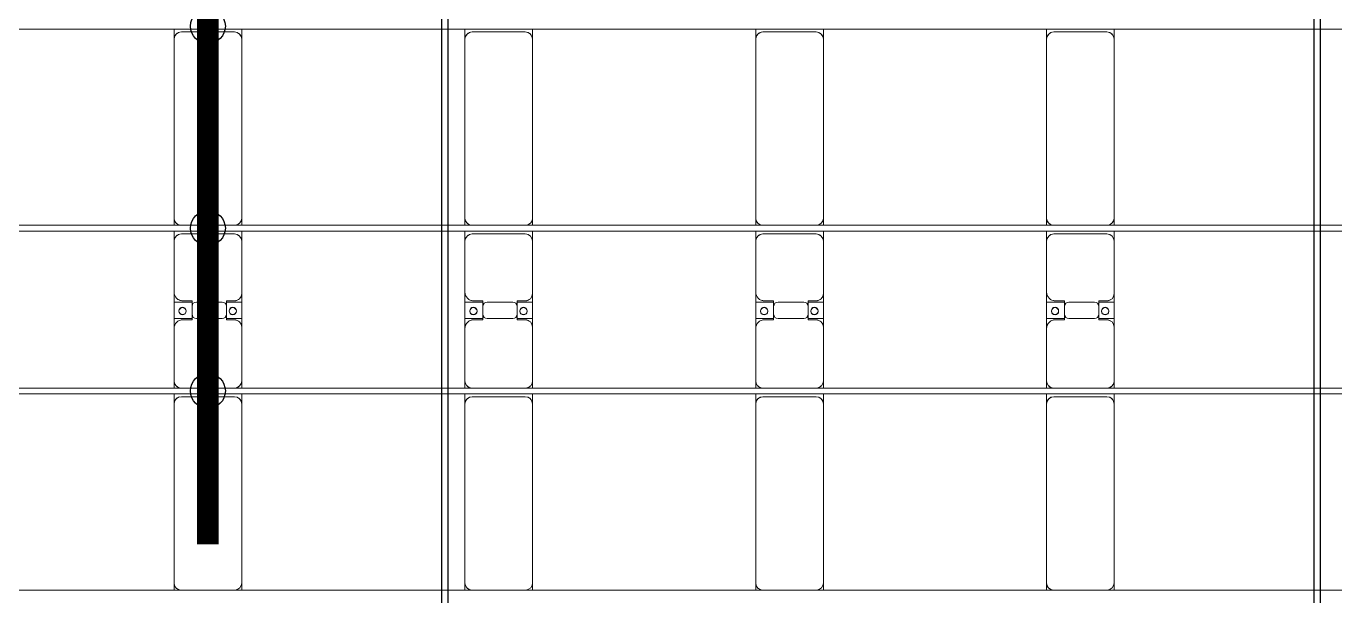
# Model space of a CAD drawing. Header units: millimetres. Extents: x -147246 to 112336, y -213734 to -86506.
# Drawn here: x -137365 to -128365, y -142295 to -138375 of the extents above; entities that cross this region are included whole.
import ezdxf

# ---------------------------------------------------------------- set-up
doc = ezdxf.new("R2010")
doc.units = ezdxf.units.MM
doc.layers.add('A-GENM', color=13, linetype='Continuous', lineweight=9)
doc.layers.add('S-BEAM', color=12, linetype='Continuous', lineweight=9)
doc.layers.add('GC-HOP 40x60 GIA CUONG', color=1, linetype='Continuous')

# ---------------------------------------------------------------- blocks, each defined once
blk = doc.blocks.new('Dầm C52 - Dầm C52-18778-BỐ TRÍ KHUNG KẾT CẤU BÈ PIN 05')
at = {"layer": 'S-BEAM', "color": 1}
blk.add_line((-74474.3, 20), (74474.3, 20), dxfattribs=at)
blk = doc.blocks.new('Dầm C52 - Dầm C52-18779-BỐ TRÍ KHUNG KẾT CẤU BÈ PIN 05')
at = {"layer": 'S-BEAM', "color": 1}
for p, q in [((-74474.3, 20), (74474.3, 20)), ((74474.3, -20), (-74474.3, -20))]:
    blk.add_line(p, q, dxfattribs=at)
blk = doc.blocks.new('Dầm C52 - Dầm C52-18780-BỐ TRÍ KHUNG KẾT CẤU BÈ PIN 05')
at = {"layer": 'S-BEAM', "color": 1}
blk.add_line((74474.3, -20), (-74474.3, -20), dxfattribs=at)
blk = doc.blocks.new('Dầm C52 - Hộp 40x60-38180-BỐ TRÍ KHUNG KẾT CẤU BÈ PIN 05')
at = {"layer": 'S-BEAM', "color": 3, "lineweight": 25}
for p, q in [((-38419.7, 20), (38419.7, 20)), ((38419.7, -20), (-38419.7, -20))]:
    blk.add_line(p, q, dxfattribs=at)
blk = doc.blocks.new('Dai phao do pin - DẢI PHAO ĐỠ PIN-35884-BỐ TRÍ KHUNG KẾT CẤU BÈ PIN 05')
at = {"layer": 'A-GENM', "color": 7}
for p, q in [((24430.5, 241.6), (24479.7, 241.6)), ((25710.3, 241.6), (24479.7, 241.6)), ((25710.3, 241.6), (25780.5, 241.6)), ((25760.3, -173.4), (25760.3, 191.6)), ((25820.5, 241.6), (25869.7, 241.6)), ((26229.7, 241.6), (25869.7, 241.6)), ((26229.7, 241.6), (26412.2, 241.6)), ((26289.7, 118.2), (26289.7, 181.6)), ((26297.8, 241.6), (26480.3, 241.6)), ((26297.8, 120.6), (26297.8, 241.6)), ((26412.2, 241.6), (26412.2, 120.6)), ((26420.3, 181.6), (26420.3, 118.2)), ((26830.3, 241.6), (26480.3, 241.6)), ((26830.3, 241.6), (26898.6, 241.6)), ((26880.3, -173.4), (26880.3, 191.6)), ((26940.5, 241.6), (26989.7, 241.6)), ((28220.3, 241.6), (26989.7, 241.6)), ((28220.3, 241.6), (28290.5, 241.6)), ((28270.3, -173.4), (28270.3, 191.6)), ((26382.2, 118.2), (26289.7, 118.2)), ((26420.3, 118.2), (26327.8, 118.2)), ((26297.8, 88.2), (26297.8, -88.2)), ((26412.2, -88.2), (26412.2, 88.2)), ((26289.7, -173.4), (26289.7, -118.2)), ((26289.7, -118.2), (26382.2, -118.2)), ((26297.8, -223.4), (26297.8, -118.2)), ((26327.8, -118.2), (26420.3, -118.2)), ((26412.2, -118.2), (26412.2, -223.4)), ((26420.3, -118.2), (26420.3, -173.4)), ((24479.7, -223.4), (24430.5, -223.4)), ((24479.7, -223.4), (25710.3, -223.4)), ((25780.5, -223.4), (25710.3, -223.4)), ((25869.7, -223.4), (25820.5, -223.4)), ((25869.7, -223.4), (26239.7, -223.4)), ((26412.2, -223.4), (26239.7, -223.4)), ((26470.3, -223.4), (26297.8, -223.4)), ((26470.3, -223.4), (26830.3, -223.4)), ((26898.6, -223.4), (26830.3, -223.4)), ((26989.7, -223.4), (26940.5, -223.4)), ((26989.7, -223.4), (28220.3, -223.4)), ((28290.5, -223.4), (28220.3, -223.4))]:
    blk.add_line(p, q, dxfattribs=at)
for centre, radius, start, end in [((24479.7, 191.6), 50, 90, 173.05948), ((24479.7, 191.6), 50, 105, 173.05948), ((25710.3, 191.6), 50, 360, 90), ((25710.3, 191.6), 50, 15, 90), ((25869.7, 191.6), 50, 90, 173.05948), ((25869.7, 191.6), 50, 135, 173.05948), ((26229.7, 181.6), 60, 0, 90), ((26229.7, 181.6), 60, 0, 30), ((26348.6, 183.2), 25, 360, 180), ((26348.6, 183.2), 25, 180, 0), ((26351.4, 183.2), 25, 0, 180), ((26351.4, 183.2), 25, 180, 0), ((26480.3, 181.6), 60, 90, 180), ((26480.3, 181.6), 60, 150, 180), ((26830.3, 191.6), 50, 360, 90), ((26830.3, 191.6), 50, 360, 45), ((26989.7, 191.6), 50, 90, 173.05948), ((26989.7, 191.6), 50, 105, 173.05948), ((28220.3, 191.6), 50, 0, 90), ((28220.3, 191.6), 50, 15, 90), ((26327.8, 88.2), 30, 90, 180), ((26382.2, 88.2), 30, 360, 90), ((26327.8, -88.2), 30, 180, 270), ((26382.2, -88.2), 30, 270, 0), ((24479.7, -173.4), 50, 186.94052, 270), ((24479.7, -173.4), 50, 186.94052, 270), ((25710.3, -173.4), 50, 270, 360), ((25710.3, -173.4), 50, 285, 360), ((25869.7, -173.4), 50, 186.94052, 270), ((25869.7, -173.4), 50, 186.94052, 225), ((26239.7, -173.4), 50, 270, 0), ((26239.7, -173.4), 50, 315, 0), ((26348.6, -161.8), 25, 360, 180), ((26348.6, -161.8), 25, 180, 360), ((26351.4, -161.8), 25, 360, 180), ((26351.4, -161.8), 25, 180, 360), ((26470.3, -173.4), 50, 180, 270), ((26470.3, -173.4), 50, 180, 225), ((26830.3, -173.4), 50, 270, 0), ((26830.3, -173.4), 50, 315, 360), ((26989.7, -173.4), 50, 186.94052, 270), ((26989.7, -173.4), 50, 186.94052, 270), ((28220.3, -173.4), 50, 270, 360), ((28220.3, -173.4), 50, 285, 360)]:
    blk.add_arc(centre, radius, start, end, dxfattribs=at)
blk = doc.blocks.new('Dai phao do pin - DẢI PHAO ĐỠ PIN-35915-BỐ TRÍ KHUNG KẾT CẤU BÈ PIN 05')
at = {"layer": 'A-GENM', "color": 7}
for p, q in [((24430.5, 241.6), (24479.7, 241.6)), ((25710.3, 241.6), (24479.7, 241.6)), ((25710.3, 241.6), (25780.5, 241.6)), ((25760.3, -173.4), (25760.3, 191.6)), ((25820.5, 241.6), (25869.7, 241.6)), ((26229.7, 241.6), (25869.7, 241.6)), ((26229.7, 241.6), (26412.2, 241.6)), ((26289.7, 118.2), (26289.7, 181.6)), ((26297.8, 241.6), (26480.3, 241.6)), ((26297.8, 118.2), (26297.8, 241.6)), ((26412.2, 241.6), (26412.2, 118.2)), ((26420.3, 181.6), (26420.3, 118.2)), ((26830.3, 241.6), (26480.3, 241.6)), ((26830.3, 241.6), (26898.6, 241.6)), ((26880.3, -173.4), (26880.3, 191.6)), ((26940.5, 241.6), (26989.7, 241.6)), ((28220.3, 241.6), (26989.7, 241.6)), ((28220.3, 241.6), (28290.5, 241.6)), ((28270.3, -173.4), (28270.3, 191.6)), ((26382.2, 118.2), (26289.7, 118.2)), ((26420.3, 118.2), (26327.8, 118.2)), ((26297.8, 88.2), (26297.8, -88.2)), ((26412.2, -88.2), (26412.2, 88.2)), ((26289.7, -173.4), (26289.7, -118.2)), ((26289.7, -118.2), (26382.2, -118.2)), ((26297.8, -223.4), (26297.8, -118.2)), ((26327.8, -118.2), (26420.3, -118.2)), ((26412.2, -118.2), (26412.2, -223.4)), ((26420.3, -118.2), (26420.3, -173.4)), ((24479.7, -223.4), (24430.5, -223.4)), ((24479.7, -223.4), (25710.3, -223.4)), ((25780.5, -223.4), (25710.3, -223.4)), ((25869.7, -223.4), (25820.5, -223.4)), ((25869.7, -223.4), (26239.7, -223.4)), ((26412.2, -223.4), (26239.7, -223.4)), ((26470.3, -223.4), (26297.8, -223.4)), ((26470.3, -223.4), (26830.3, -223.4)), ((26898.6, -223.4), (26830.3, -223.4)), ((26989.7, -223.4), (26940.5, -223.4)), ((26989.7, -223.4), (28220.3, -223.4)), ((28290.5, -223.4), (28220.3, -223.4))]:
    blk.add_line(p, q, dxfattribs=at)
for centre, radius, start, end in [((24479.7, 191.6), 50, 90, 173.05948), ((24479.7, 191.6), 50, 105, 173.05948), ((25710.3, 191.6), 50, 360, 90), ((25710.3, 191.6), 50, 15, 90), ((25869.7, 191.6), 50, 90, 173.05948), ((25869.7, 191.6), 50, 135, 173.05948), ((26229.7, 181.6), 60, 0, 90), ((26229.7, 181.6), 60, 0, 30), ((26348.6, 183.2), 25, 360, 180), ((26348.6, 183.2), 25, 180, 0), ((26351.4, 183.2), 25, 0, 180), ((26351.4, 183.2), 25, 180, 0), ((26480.3, 181.6), 60, 90, 180), ((26480.3, 181.6), 60, 150, 180), ((26830.3, 191.6), 50, 360, 90), ((26830.3, 191.6), 50, 360, 45), ((26989.7, 191.6), 50, 90, 173.05948), ((26989.7, 191.6), 50, 105, 173.05948), ((28220.3, 191.6), 50, 0, 90), ((28220.3, 191.6), 50, 15, 90), ((26327.8, 88.2), 30, 90, 180), ((26382.2, 88.2), 30, 360, 90), ((26327.8, -88.2), 30, 180, 270), ((26382.2, -88.2), 30, 270, 0), ((24479.7, -173.4), 50, 186.94052, 270), ((24479.7, -173.4), 50, 186.94052, 270), ((25710.3, -173.4), 50, 270, 360), ((25710.3, -173.4), 50, 285, 360), ((25869.7, -173.4), 50, 186.94052, 270), ((25869.7, -173.4), 50, 186.94052, 225), ((26239.7, -173.4), 50, 270, 0), ((26239.7, -173.4), 50, 315, 0), ((26348.6, -161.8), 25, 360, 180), ((26348.6, -161.8), 25, 180, 360), ((26351.4, -161.8), 25, 360, 180), ((26351.4, -161.8), 25, 180, 360), ((26470.3, -173.4), 50, 180, 270), ((26470.3, -173.4), 50, 180, 225), ((26830.3, -173.4), 50, 270, 0), ((26830.3, -173.4), 50, 315, 360), ((26989.7, -173.4), 50, 186.94052, 270), ((26989.7, -173.4), 50, 186.94052, 270), ((28220.3, -173.4), 50, 270, 360), ((28220.3, -173.4), 50, 285, 360)]:
    blk.add_arc(centre, radius, start, end, dxfattribs=at)
blk = doc.blocks.new('Dai phao do pin - DẢI PHAO ĐỠ PIN-35946-BỐ TRÍ KHUNG KẾT CẤU BÈ PIN 05')
at = {"layer": 'A-GENM', "color": 7}
for p, q in [((24430.5, 241.6), (24479.7, 241.6)), ((25710.3, 241.6), (24479.7, 241.6)), ((25710.3, 241.6), (25780.5, 241.6)), ((25760.3, -173.4), (25760.3, 191.6)), ((25820.5, 241.6), (25869.7, 241.6)), ((26229.7, 241.6), (25869.7, 241.6)), ((26229.7, 241.6), (26412.2, 241.6)), ((26289.7, 118.2), (26289.7, 181.6)), ((26297.8, 241.6), (26480.3, 241.6)), ((26297.8, 118.2), (26297.8, 241.6)), ((26412.2, 241.6), (26412.2, 118.2)), ((26420.3, 181.6), (26420.3, 118.2)), ((26830.3, 241.6), (26480.3, 241.6)), ((26830.3, 241.6), (26898.6, 241.6)), ((26880.3, -173.4), (26880.3, 191.6)), ((26940.5, 241.6), (26989.7, 241.6)), ((28220.3, 241.6), (26989.7, 241.6)), ((28220.3, 241.6), (28290.5, 241.6)), ((28270.3, -173.4), (28270.3, 191.6)), ((26382.2, 118.2), (26289.7, 118.2)), ((26420.3, 118.2), (26327.8, 118.2)), ((26297.8, 88.2), (26297.8, -88.2)), ((26412.2, -88.2), (26412.2, 88.2)), ((26289.7, -173.4), (26289.7, -118.2)), ((26289.7, -118.2), (26382.2, -118.2)), ((26297.8, -223.4), (26297.8, -118.2)), ((26327.8, -118.2), (26420.3, -118.2)), ((26412.2, -118.2), (26412.2, -223.4)), ((26420.3, -118.2), (26420.3, -173.4)), ((24479.7, -223.4), (24430.5, -223.4)), ((24479.7, -223.4), (25710.3, -223.4)), ((25780.5, -223.4), (25710.3, -223.4)), ((25869.7, -223.4), (25820.5, -223.4)), ((25869.7, -223.4), (26239.7, -223.4)), ((26412.2, -223.4), (26239.7, -223.4)), ((26470.3, -223.4), (26297.8, -223.4)), ((26470.3, -223.4), (26830.3, -223.4)), ((26898.6, -223.4), (26830.3, -223.4)), ((26989.7, -223.4), (26940.5, -223.4)), ((26989.7, -223.4), (28220.3, -223.4)), ((28290.5, -223.4), (28220.3, -223.4))]:
    blk.add_line(p, q, dxfattribs=at)
for centre, radius, start, end in [((24479.7, 191.6), 50, 90, 173.05948), ((24479.7, 191.6), 50, 105, 173.05948), ((25710.3, 191.6), 50, 360, 90), ((25710.3, 191.6), 50, 15, 90), ((25869.7, 191.6), 50, 90, 173.05948), ((25869.7, 191.6), 50, 135, 173.05948), ((26229.7, 181.6), 60, 0, 90), ((26229.7, 181.6), 60, 0, 30), ((26348.6, 183.2), 25, 360, 180), ((26348.6, 183.2), 25, 180, 0), ((26351.4, 183.2), 25, 0, 180), ((26351.4, 183.2), 25, 180, 0), ((26480.3, 181.6), 60, 90, 180), ((26480.3, 181.6), 60, 150, 180), ((26830.3, 191.6), 50, 360, 90), ((26830.3, 191.6), 50, 360, 45), ((26989.7, 191.6), 50, 90, 173.05948), ((26989.7, 191.6), 50, 105, 173.05948), ((28220.3, 191.6), 50, 0, 90), ((28220.3, 191.6), 50, 15, 90), ((26327.8, 88.2), 30, 90, 180), ((26382.2, 88.2), 30, 360, 90), ((26327.8, -88.2), 30, 180, 270), ((26382.2, -88.2), 30, 270, 0), ((24479.7, -173.4), 50, 186.94052, 270), ((24479.7, -173.4), 50, 186.94052, 270), ((25710.3, -173.4), 50, 270, 360), ((25710.3, -173.4), 50, 285, 360), ((25869.7, -173.4), 50, 186.94052, 270), ((25869.7, -173.4), 50, 186.94052, 225), ((26239.7, -173.4), 50, 270, 0), ((26239.7, -173.4), 50, 315, 0), ((26348.6, -161.8), 25, 360, 180), ((26348.6, -161.8), 25, 180, 360), ((26351.4, -161.8), 25, 360, 180), ((26351.4, -161.8), 25, 180, 360), ((26470.3, -173.4), 50, 180, 270), ((26470.3, -173.4), 50, 180, 225), ((26830.3, -173.4), 50, 270, 0), ((26830.3, -173.4), 50, 315, 360), ((26989.7, -173.4), 50, 186.94052, 270), ((26989.7, -173.4), 50, 186.94052, 270), ((28220.3, -173.4), 50, 270, 360), ((28220.3, -173.4), 50, 285, 360)]:
    blk.add_arc(centre, radius, start, end, dxfattribs=at)
blk = doc.blocks.new('Dai phao do pin - DẢI PHAO ĐỠ PIN-35977-BỐ TRÍ KHUNG KẾT CẤU BÈ PIN 05')
at = {"layer": 'A-GENM', "color": 7}
for p, q in [((24430.5, 241.6), (24479.7, 241.6)), ((25710.3, 241.6), (24479.7, 241.6)), ((25710.3, 241.6), (25780.5, 241.6)), ((25760.3, -173.4), (25760.3, 191.6)), ((25820.5, 241.6), (25869.7, 241.6)), ((26229.7, 241.6), (25869.7, 241.6)), ((26229.7, 241.6), (26412.2, 241.6)), ((26289.7, 118.2), (26289.7, 181.6)), ((26297.8, 241.6), (26480.3, 241.6)), ((26297.8, 118.2), (26297.8, 241.6)), ((26412.2, 241.6), (26412.2, 118.2)), ((26420.3, 181.6), (26420.3, 118.2)), ((26830.3, 241.6), (26480.3, 241.6)), ((26830.3, 241.6), (26898.6, 241.6)), ((26880.3, -173.4), (26880.3, 191.6)), ((26940.5, 241.6), (26989.7, 241.6)), ((28220.3, 241.6), (26989.7, 241.6)), ((28220.3, 241.6), (28290.5, 241.6)), ((28270.3, -173.4), (28270.3, 191.6)), ((26382.2, 118.2), (26289.7, 118.2)), ((26420.3, 118.2), (26327.8, 118.2)), ((26297.8, 88.2), (26297.8, -88.2)), ((26412.2, -88.2), (26412.2, 88.2)), ((26289.7, -173.4), (26289.7, -118.2)), ((26289.7, -118.2), (26382.2, -118.2)), ((26297.8, -223.4), (26297.8, -118.2)), ((26327.8, -118.2), (26420.3, -118.2)), ((26412.2, -118.2), (26412.2, -223.4)), ((26420.3, -118.2), (26420.3, -173.4)), ((24479.7, -223.4), (24430.5, -223.4)), ((24479.7, -223.4), (25710.3, -223.4)), ((25780.5, -223.4), (25710.3, -223.4)), ((25869.7, -223.4), (25820.5, -223.4)), ((25869.7, -223.4), (26239.7, -223.4)), ((26412.2, -223.4), (26239.7, -223.4)), ((26470.3, -223.4), (26297.8, -223.4)), ((26470.3, -223.4), (26830.3, -223.4)), ((26900.5, -223.4), (26830.3, -223.4)), ((26989.7, -223.4), (26940.5, -223.4)), ((26989.7, -223.4), (28220.3, -223.4)), ((28290.5, -223.4), (28220.3, -223.4))]:
    blk.add_line(p, q, dxfattribs=at)
for centre, radius, start, end in [((24479.7, 191.6), 50, 90, 173.05948), ((24479.7, 191.6), 50, 105, 173.05948), ((25710.3, 191.6), 50, 360, 90), ((25710.3, 191.6), 50, 15, 90), ((25869.7, 191.6), 50, 90, 173.05948), ((25869.7, 191.6), 50, 135, 173.05948), ((26229.7, 181.6), 60, 0, 90), ((26229.7, 181.6), 60, 0, 30), ((26348.6, 183.2), 25, 360, 180), ((26348.6, 183.2), 25, 180, 0), ((26351.4, 183.2), 25, 0, 180), ((26351.4, 183.2), 25, 180, 0), ((26480.3, 181.6), 60, 90, 180), ((26480.3, 181.6), 60, 150, 180), ((26830.3, 191.6), 50, 360, 90), ((26830.3, 191.6), 50, 360, 45), ((26989.7, 191.6), 50, 90, 173.05948), ((26989.7, 191.6), 50, 105, 173.05948), ((28220.3, 191.6), 50, 0, 90), ((28220.3, 191.6), 50, 15, 90), ((26327.8, 88.2), 30, 90, 180), ((26382.2, 88.2), 30, 360, 90), ((26327.8, -88.2), 30, 180, 270), ((26382.2, -88.2), 30, 270, 0), ((24479.7, -173.4), 50, 186.94052, 270), ((24479.7, -173.4), 50, 186.94052, 269.35334), ((25710.3, -173.4), 50, 270, 360), ((25710.3, -173.4), 50, 285, 360), ((25869.7, -173.4), 50, 186.94052, 270), ((25869.7, -173.4), 50, 186.94052, 225), ((26239.7, -173.4), 50, 270, 0), ((26239.7, -173.4), 50, 315, 0), ((26348.6, -161.8), 25, 360, 180), ((26348.6, -161.8), 25, 180, 360), ((26351.4, -161.8), 25, 360, 180), ((26351.4, -161.8), 25, 180, 360), ((26470.3, -173.4), 50, 180, 270), ((26470.3, -173.4), 50, 180, 225), ((26830.3, -173.4), 50, 270, 0), ((26830.3, -173.4), 50, 315, 360), ((26989.7, -173.4), 50, 186.94052, 270), ((26989.7, -173.4), 50, 186.94052, 269.26502), ((28220.3, -173.4), 50, 270, 360), ((28220.3, -173.4), 50, 285, 360)]:
    blk.add_arc(centre, radius, start, end, dxfattribs=at)
blk = doc.blocks.new('HOBANMONG_BEPIN 5_rvt-1-BỐ TRÍ KHUNG KẾT CẤU BÈ PIN 05')
at = {"layer": 'A-GENM', "color": 3, "lineweight": 25, "rotation": 89.99977101252024}
for name, p in [('Dai phao do pin - DẢI PHAO ĐỠ PIN-35884-BỐ TRÍ KHUNG KẾT CẤU BÈ PIN 05', (-136105.8, -166685)), ('Dai phao do pin - DẢI PHAO ĐỠ PIN-35915-BỐ TRÍ KHUNG KẾT CẤU BÈ PIN 05', (-134105.8, -166685.1)), ('Dai phao do pin - DẢI PHAO ĐỠ PIN-35946-BỐ TRÍ KHUNG KẾT CẤU BÈ PIN 05', (-132105.8, -166685.1)), ('Dai phao do pin - DẢI PHAO ĐỠ PIN-35977-BỐ TRÍ KHUNG KẾT CẤU BÈ PIN 05', (-130105.8, -166685.1))]:
    blk.add_blockref(name, p, dxfattribs=at)
at = {"layer": 'S-BEAM', "color": 3, "lineweight": 25}
for name, p, rotation in [('Dầm C52 - Hộp 40x60-38180-BỐ TRÍ KHUNG KẾT CẤU BÈ PIN 05', (-134485.6, -130974.3), 269.9997710125197), ('Dầm C52 - Hộp 40x60-38180-BỐ TRÍ KHUNG KẾT CẤU BÈ PIN 05', (-128485.6, -130974.3), 269.9997710125197), ('Dầm C52 - Dầm C52-18778-BỐ TRÍ KHUNG KẾT CẤU BÈ PIN 05', (-66080, -138374.9), 179.9997710135151), ('Dầm C52 - Dầm C52-18779-BỐ TRÍ KHUNG KẾT CẤU BÈ PIN 05', (-66080, -139764.9), 179.9997710135151), ('Dầm C52 - Dầm C52-18779-BỐ TRÍ KHUNG KẾT CẤU BÈ PIN 05', (-66080, -140884.9), 179.9997710135151), ('Dầm C52 - Dầm C52-18780-BỐ TRÍ KHUNG KẾT CẤU BÈ PIN 05', (-66080, -142274.9), 179.9997710135151)]:
    blk.add_blockref(name, p, dxfattribs=dict(at, rotation=rotation))

msp = doc.modelspace()

# ---------------------------------------------------------------- linework, layer by layer
at = {"layer": 'GC-HOP 40x60 GIA CUONG', "const_width": 150}
msp.add_lwpolyline([(-136114.8, -141939.7), (-136114.8, -126939.7)], dxfattribs=at)
at = {"layer": 'GC-HOP 40x60 GIA CUONG'}
for centre in [(-136114.8, -138374.9), (-136114.8, -139764.9), (-136114.8, -140884.9)]:
    msp.add_circle(centre, 120, dxfattribs=at)

# ---------------------------------------------------------------- block references
at = {"lineweight": 5}
msp.add_blockref('HOBANMONG_BEPIN 5_rvt-1-BỐ TRÍ KHUNG KẾT CẤU BÈ PIN 05', (0, 0), dxfattribs=at)

doc.saveas('drawing.dxf')
